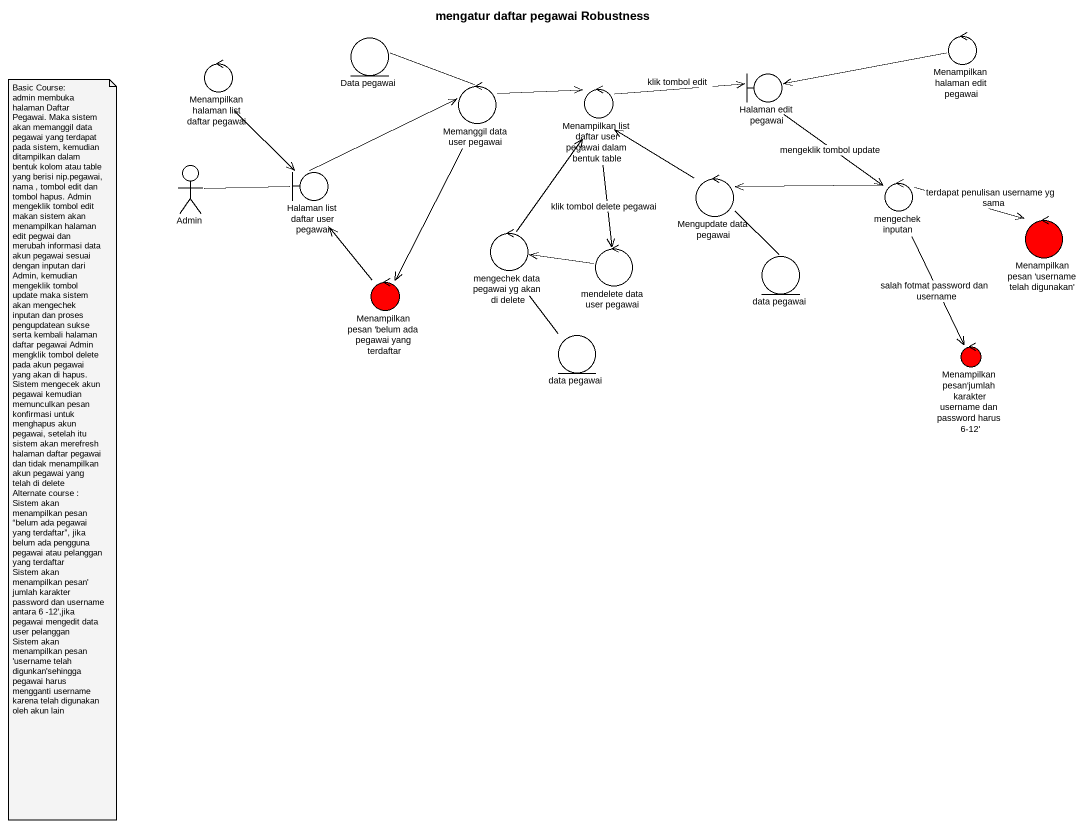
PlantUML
@startuml
title mengatur daftar pegawai Robustness
entity "Data pegawai" as Data_pegawai
control "Menampilkan halaman edit pegawai" as Menampilkan_halaman_edit
control "Menampilkan halaman list daftar pegawai" as Menampilkan_halaman_list
control "Memanggil data user pegawai" as Memanggil_data_user_pegawai
control "Menampilkan list daftar user pegawai dalam bentuk table" as Menampilkan_list_daftar
boundary "Halaman edit pegawai" as Halaman_edit_pegawai
actor Admin
boundary "Halaman list daftar user pegawai" as Halaman_list_daftar_user
control "Mengupdate data pegawai" as Mengupdate_data_pegawai
control "mengechek inputan" as mengechek_inputan
control "mengechek data pegawai yg akan di delete" as mengechek_data_pegawai_yg
control "mendelete data user pegawai" as mendelete_data_user_pegawai
control "Menampilkan pesan 'username telah digunakan'" as Menampilkan_pesan_username #FF0000
control "Menampilkan pesan 'belum ada pegawai yang terdaftar" as Menampilkan_pesan_belum_ada #FF0000
entity "data pegawai" as data_pegawai
entity "data pegawai" as data_pegawai_2
control "Menampilkan pesan'jumlah karakter username dan password harus 6-12'" as Menampilkan_pesan_jumlah #FF0000
Data_pegawai -right- Memanggil_data_user_pegawai
Menampilkan_halaman_edit -left-> Halaman_edit_pegawai
Menampilkan_halaman_list --> Halaman_list_daftar_user
Memanggil_data_user_pegawai -right-> Menampilkan_list_daftar
Memanggil_data_user_pegawai --> Menampilkan_pesan_belum_ada
Menampilkan_list_daftar -right-> Halaman_edit_pegawai : klik tombol edit
Menampilkan_list_daftar --> mendelete_data_user_pegawai : klik tombol delete pegawai
Halaman_edit_pegawai --> mengechek_inputan : mengeklik tombol update
Admin -right- Halaman_list_daftar_user
Halaman_list_daftar_user -right-> Memanggil_data_user_pegawai
Mengupdate_data_pegawai -up-> Menampilkan_list_daftar
mengechek_inputan -left-> Mengupdate_data_pegawai
mengechek_inputan -right-> Menampilkan_pesan_username : terdapat penulisan username yg sama
mengechek_inputan --> Menampilkan_pesan_jumlah : salah fotmat password dan username
mengechek_data_pegawai_yg -up-> Menampilkan_list_daftar
mendelete_data_user_pegawai -left-> mengechek_data_pegawai_yg
Menampilkan_pesan_belum_ada -up-> Halaman_list_daftar_user
data_pegawai -up- Mengupdate_data_pegawai
data_pegawai_2 -up- mengechek_data_pegawai_yg
note as N1
  Basic Course:
  admin membuka halaman Daftar Pegawai. Maka sistem akan memanggil data pegawai yang terdapat pada sistem, kemudian ditampilkan dalam bentuk kolom atau table yang berisi nip.pegawai, nama , tombol edit dan tombol hapus. Admin mengeklik tombol edit makan sistem akan menampilkan halaman edit pegwai dan merubah informasi data akun pegawai sesuai dengan inputan dari Admin, kemudian mengeklik tombol update maka sistem akan mengechek inputan dan proses pengupdatean sukse serta kembali halaman daftar pegawai Admin mengklik tombol delete pada akun pegawai yang akan di hapus. Sistem mengecek akun pegawai kemudian memunculkan pesan konfirmasi untuk menghapus akun pegawai, setelah itu sistem akan merefresh halaman daftar pegawai dan tidak menampilkan akun pegawai yang telah di delete
  Alternate course :
  Sistem akan menampilkan pesan “belum ada pegawai yang terdaftar”, jika belum ada pengguna pegawai atau pelanggan yang terdaftar
  Sistem akan menampilkan pesan' jumlah karakter password dan username antara 6 -12',jika pegawai mengedit data user pelanggan
  Sistem akan menampilkan pesan 'username telah digunkan'sehingga pegawai harus mengganti username karena telah digunakan oleh akun lain
end note
@enduml
